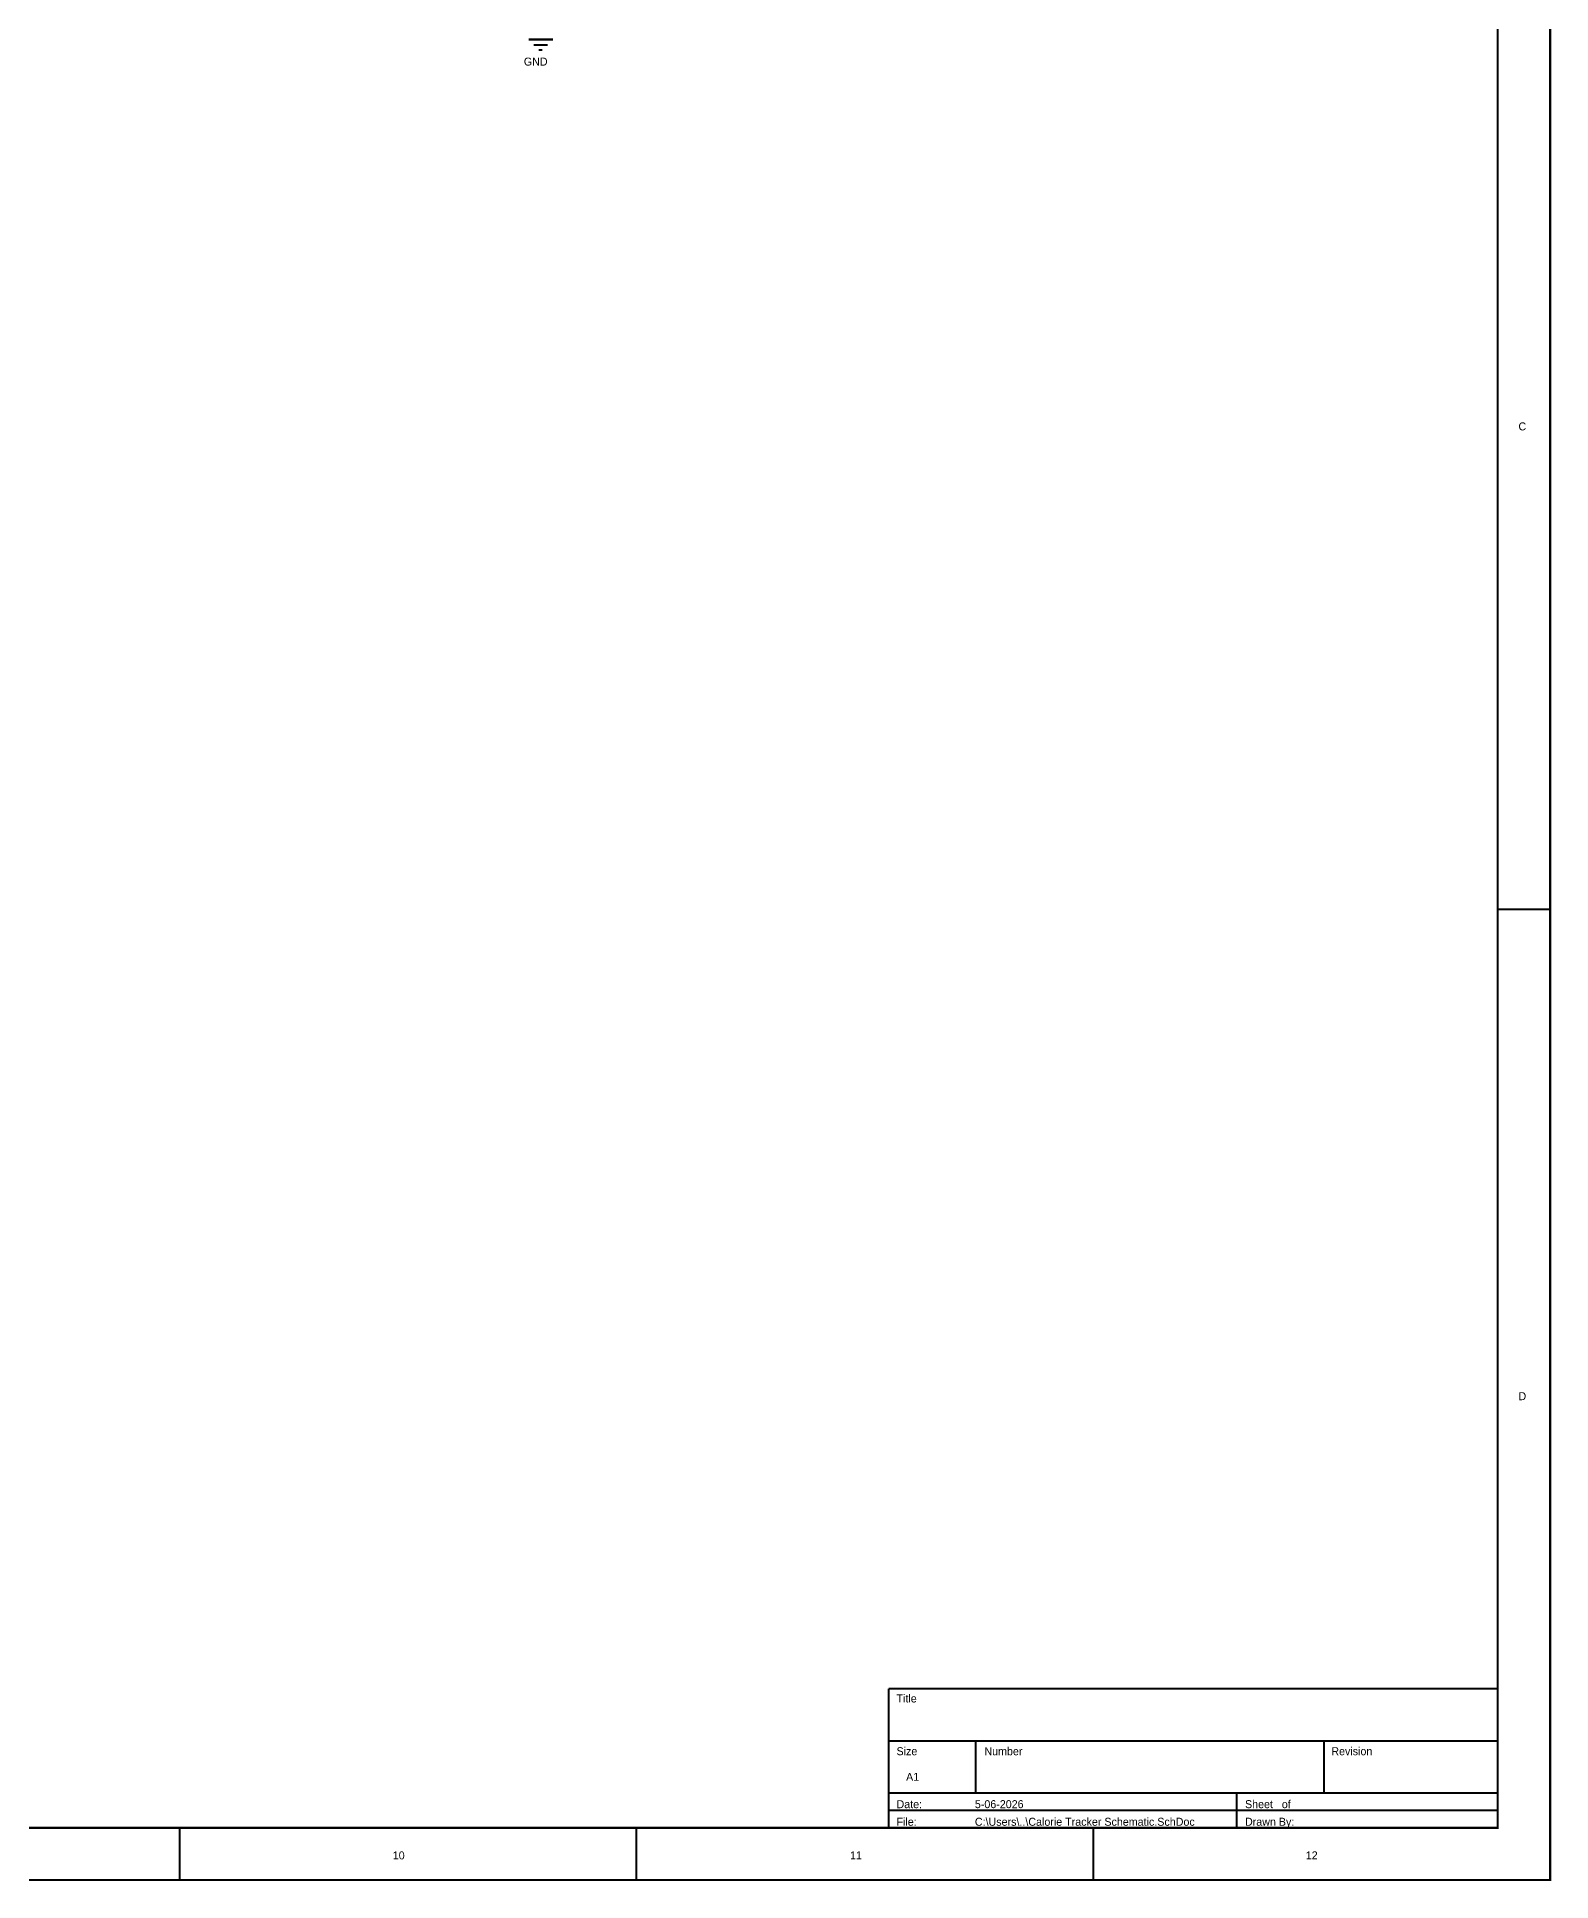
# Model space of a CAD drawing. Header units: inches. Extents: x 0 to 31.5, y 0 to 22.3.
# Drawn here: x 22.8 to 31.5, y -0.01 to 10.58 of the extents above; entities that cross this region are included whole.
import ezdxf

# ---------------------------------------------------------------- set-up
doc = ezdxf.new("R2010")
doc.units = ezdxf.units.IN
doc.header["$MEASUREMENT"] = 0
doc.layers.add('Sheet', color=255, linetype='Continuous')

msp = doc.modelspace()

# ---------------------------------------------------------------- linework, layer by layer
at = {"layer": 'Sheet'}
for points in [[(0.003, 22.3, 0.0118, 0.0118, 0), (31.498, 22.3, 0.0118, 0.0118, 0), (31.498, 0, 0.0118, 0.0118, 0), (0.003, 0, 0.0118, 0.0118, 0), (0.003, 22.3, 0.0118, 0.0118, 0)], [(0.003, 22.3, 0.0039, 0.0039, 0), (0.003, 0, 0.0039, 0.0039, 0), (31.498, 0, 0.0039, 0.0039, 0), (31.498, 22.3, 0.0039, 0.0039, 0), (0.003, 22.3, 0.0039, 0.0039, 0), (0.003, 22.3, 0.0039, 0.0039, 0)], [(0.304, 21.999, 0.0118, 0.0118, 0), (31.197, 21.999, 0.0118, 0.0118, 0), (31.197, 0.3, 0.0118, 0.0118, 0), (0.304, 0.3, 0.0118, 0.0118, 0), (0.304, 21.999, 0.0118, 0.0118, 0)], [(0.304, 21.999, 0.0039, 0.0039, 0), (0.304, 0.3, 0.0039, 0.0039, 0), (31.197, 0.3, 0.0039, 0.0039, 0), (31.197, 21.999, 0.0039, 0.0039, 0), (0.304, 21.999, 0.0039, 0.0039, 0), (0.304, 21.999, 0.0039, 0.0039, 0)]]:
    msp.add_lwpolyline(points, format="xyseb", close=True, dxfattribs=at)
for points in [[(25.629, 10.57, 0.0118, 0.0118, 0), (25.769, 10.57, 0.0118, 0.0118, 0)], [(25.659, 10.539, 0.0118, 0.0118, 0), (25.738, 10.539, 0.0118, 0.0118, 0)], [(25.688, 10.509, 0.0118, 0.0118, 0), (25.708, 10.509, 0.0118, 0.0118, 0)], [(31.498, 5.575, 0.0118, 0.0118, 0), (31.197, 5.575, 0.0118, 0.0118, 0)], [(27.698, 1.099, 0.0118, 0.0118, 0), (31.197, 1.099, 0.0118, 0.0118, 0)], [(27.698, 1.099, 0.0118, 0.0118, 0), (27.698, 0.3, 0.0118, 0.0118, 0)], [(27.698, 0.799, 0.0118, 0.0118, 0), (31.197, 0.799, 0.0118, 0.0118, 0)], [(28.198, 0.799, 0.0118, 0.0118, 0), (28.198, 0.5, 0.0118, 0.0118, 0)], [(30.198, 0.799, 0.0118, 0.0118, 0), (30.198, 0.5, 0.0118, 0.0118, 0)], [(27.698, 0.5, 0.0118, 0.0118, 0), (31.197, 0.5, 0.0118, 0.0118, 0)], [(29.697, 0.5, 0.0118, 0.0118, 0), (29.697, 0.3, 0.0118, 0.0118, 0)], [(27.698, 0.4, 0.0118, 0.0118, 0), (31.197, 0.4, 0.0118, 0.0118, 0)], [(23.624, 0, 0.0118, 0.0118, 0), (23.624, 0.3, 0.0118, 0.0118, 0)], [(26.249, 0, 0.0118, 0.0118, 0), (26.249, 0.3, 0.0118, 0.0118, 0)], [(28.873, 0, 0.0118, 0.0118, 0), (28.873, 0.3, 0.0118, 0.0118, 0)], [(31.498, 0, 0.0118, 0.0118, 0), (31.498, 0.3, 0.0118, 0.0118, 0)]]:
    msp.add_lwpolyline(points, format="xyseb", dxfattribs=at)

# ---------------------------------------------------------------- texts
for s, height, p in [('GND', 0.0459, (25.602, 10.42)), ('C', 0.0459, (31.316, 8.325)), ('D', 0.0459, (31.316, 2.756)), ('Title', 0.0459, (27.743, 1.02)), ('Size', 0.0459, (27.743, 0.717)), ('Number', 0.0459, (28.248, 0.717)), ('Revision', 0.0459, (30.241, 0.717)), ('A1', 0.0459, (27.798, 0.57)), ('Date:', 0.0459, (27.743, 0.413)), ('5-06-2026', 0.0459, (28.193, 0.413)), ('Sheet   of', 0.0459, (29.745, 0.413)), ('File:', 0.0459, (27.743, 0.312)), ('C:\\Users\\..\\Calorie Tracker Schematic.SchDoc', 0.04594, (28.193, 0.312)), ('Drawn By:', 0.0459, (29.745, 0.312)), ('10', 0.0459, (24.849, 0.119)), ('11', 0.0459, (27.476, 0.119)), ('12', 0.0459, (30.094, 0.119))]:
    msp.add_text(s, height=height, dxfattribs=at).set_placement(p)

doc.saveas('drawing.dxf')
